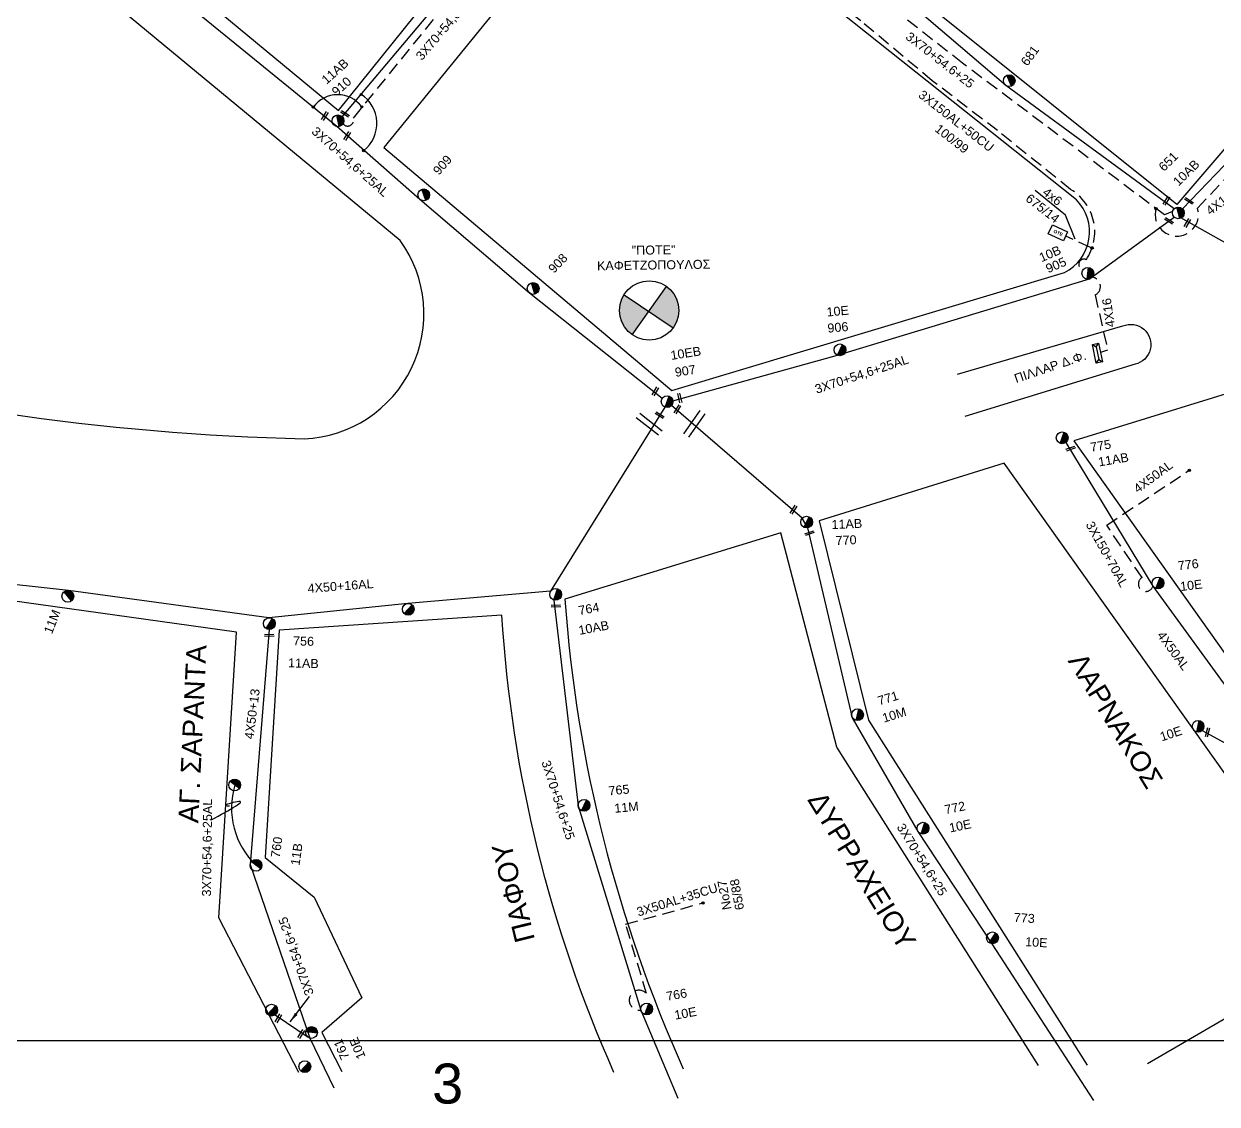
# Model space of a CAD drawing. Header units: millimetres. Extents: x 745 to 5694, y 762 to 3401.
# Drawn here: x 2430.6 to 2669.6, y 765.6 to 981.9 of the extents above; entities that cross this region are included whole.
import ezdxf

# ---------------------------------------------------------------- set-up
doc = ezdxf.new("R2010")
doc.units = ezdxf.units.MM
doc.linetypes.add('DASHED', pattern=[19.05, 12.7, -6.35])
for name, color, linetype in [('Pillar OTE', 7, 'Continuous'), ('Άγνωστα', 7, 'Continuous'), ('Γυμνά εναέρια ΧΤ (3Φ)   4x16AL', 7, 'Continuous'), ('Γυμνά εναέρια ΧΤ (3Φ)   4x50CU', 7, 'Continuous'), ('Γυμνά εναέρια ΧΤ και ΦΟΠ (3Φ)   4x50+16AL', 7, 'Continuous'), ('Εναέρια παροχή ΧΤ 4x16', 7, 'SYN_LINE'), ('Επιγραφές - Σχήματα', 7, 'Continuous'), ('Καλώδια ΧΤ   3x150+70AL', 7, 'DASHED'), ('Καλώδια ΧΤ   3x150AL+50CU', 7, 'DASHED'), ('Μηχανική τομή', 7, 'Continuous'), ('Στύλος ΦΜ', 7, 'Continuous'), ('Στύλος ΦΜ @ 1', 7, 'Continuous'), ('Συνδέσεις', 7, 'Continuous'), ('Συνεστραμμένα ΧΤ   3x70+54.6+25 AL', 7, 'SYN_LINE'), ('Τομή', 7, 'Continuous'), ('Υποσταθμός πόλεως', 7, 'Continuous'), ('Υπόβαθρο ΔΕΗ', 7, 'Continuous'), ('Υπόγεια καλώδια Παροχών ΧΤ   4x16CU', 7, 'DASHED'), ('Υπόγεια καλώδια Παροχών ΧΤ   4x50AL', 7, 'DASHED'), ('Υπόγεια καλώδια Παροχών ΧΤ   4x6', 7, 'DASHED')]:
    doc.layers.add(name, color=color, linetype=linetype)
doc.styles.add('arial', font='arial.ttf')
doc.styles.get("Standard").update_dxf_attribs({"font": 'arial.ttf'})
doc.linetypes.add('SYN_LINE', pattern='A,0.5,-0.0001,["/\\/\\/\\/",Standard,S=0.1,R=0,X=0,Y=-0.05],-0.25', length=0.7501)
doc.dimstyles.new('ISO-25', dxfattribs={"dimtxt": 2.5, "dimasz": 2.5, "dimexe": 1.25, "dimexo": 0.625, "dimtad": 1, "dimtxsty": 'Standard', "dimcen": 2.5, "dimadec": 0, "dimazin": 0, "dimtfac": 1, "dimtmove": 0, "dimatfit": 3, "dimfxl": 1, "dimarcsym": 0})

# ---------------------------------------------------------------- blocks, each defined once
blk = doc.blocks.new('ΥΠΑΡΧΩΝ ΤΣΙΜΕΝΤΕΝΙΟΣ ΣΤΥΛΟΣ')
at = {"layer": 'Στύλος ΦΜ'}
blk.add_hatch(color=256, dxfattribs=at).paths.add_polyline_path([(-1.29, -2.28, 0.574793), (2.62, 0, 0.268822), (1.3, 2.27)])
blk.add_line((-1.29, -2.28), (1.3, 2.27), dxfattribs=at)
blk.add_circle((0, 0), 2.62, dxfattribs=at)
at = {"layer": 'Στύλος ΦΜ', "flags": 4}
for tag, p in [('ΑΡΙΘΜΟΣ', (-4.68, 8.05)), ('ΤΥΠΟΣ', (-4.91, 3.03))]:
    blk.add_attdef(tag, p, '', height=4, dxfattribs=at)
blk = doc.blocks.new('ΜΗΧΑΝΙΚΗ ΤΟΜΗ')
at = {"layer": 'Μηχανική τομή', "ltscale": 40}
for p, q in [((-1.89, 0.78), (1.89, 0.78)), ((1.89, 0), (-1.89, 0))]:
    blk.add_line(p, q, dxfattribs=at)
blk = doc.blocks.new('_ΣΥΝΔΕΣΗ')
at = {"layer": 'Συνδέσεις', "linetype": 'SYN_LINE', "ltscale": 40}
blk.add_hatch(color=256, dxfattribs=at).paths.add_polyline_path([(0.5, -0.01, 1), (-0.5, -0.01, 1)])
at = {"layer": 'Συνδέσεις'}
blk.add_circle((0, -0.01), 0.5, dxfattribs=at)
blk = doc.blocks.new('ΤΟΜΗ')
at = {"layer": 'Τομή', "ltscale": 40}
for p, q in [((-5.68, 0), (5.68, 0)), ((5.68, -2.33), (-5.68, -2.33))]:
    blk.add_line(p, q, dxfattribs=at)
blk = doc.blocks.new('ΥΠΟΣΤΑΘΜΟΣ ΠΟΛΕΩΣ')
at = {"layer": 'Υποσταθμός πόλεως', "linetype": 'Continuous', "ltscale": 40}
blk.add_lwpolyline([(-8.6, 2.8), (8.6, 2.8), (8.6, -2.8), (-8.6, -2.8)], close=True, dxfattribs=at)
for points in [[(-5.8, 0), (-8.6, 2.8)], [(5.8, 0), (8.6, 2.8)], [(-8.6, -2.8), (-5.8, 0)], [(-5.8, 0), (5.8, 0)], [(8.6, -2.8), (5.8, 0)]]:
    blk.add_lwpolyline(points, dxfattribs=at)
at = {"layer": 'Υποσταθμός πόλεως', "linetype": 'SYN_LINE', "ltscale": 40, "flags": 1}
for tag, p in [('ΜΕΤΑΣΧΗΜΑΤΙΣΜΟΣ', (10.6, 2.4)), ('ΙΣΧΥΣ', (10.6, -0.4)), ('ΑΡΙΘΜΟΣ', (10.7, -3.1))]:
    blk.add_attdef(tag, p, '', height=1.8, dxfattribs=at)
blk = doc.blocks.new('PILLAR ΟΤΕ')
at = {"layer": 'Pillar OTE', "ltscale": 40}
blk.add_lwpolyline([(-3.31, 2.02), (3.39, 2.02), (3.39, -1.99), (-3.31, -1.99)], close=True, dxfattribs=at)
at = {"layer": 'Pillar OTE', "insert": (-1.81, 0.71), "char_height": 1.3575, "width": 109.961, "attachment_point": 1}
blk.add_mtext('{\\fArial|b1|i0|c161|p34;OTE}', dxfattribs=at)
blk = doc.blocks.new('TSONTA XT1')
at = {"ltscale": 40}
h = blk.add_hatch(color=256, dxfattribs=at)
h.dxf.hatch_style = 1
h.paths.add_polyline_path([(595.96, 2487.66), (597.07, 2488.77), (595.96, 2489.87), (594.85, 2488.77)])
blk.add_lwpolyline([(594.85, 2488.77), (595.96, 2489.87), (597.07, 2488.77), (595.96, 2487.66)], close=True, dxfattribs=at)

msp = doc.modelspace()

# ---------------------------------------------------------------- hatches: boundary and pattern name
at = {"layer": 'Επιγραφές - Σχήματα'}
h = msp.add_hatch(color=1, dxfattribs=at)
h.paths.add_polyline_path([(2559.34, 929.32), (2555.78, 924.32), (2560.64, 921.04, 0.158648), (2561.77, 924.53, 0.239646)])
h.paths.add_polyline_path([(2555.78, 924.32), (2550.83, 927.67, 0.140748), (2549.92, 924.53, 0.245453), (2552.47, 919.66)])

# ---------------------------------------------------------------- linework, layer by layer
at = {"layer": 'Άγνωστα', "color": 133, "linetype": 'DASHED', "ltscale": 0.2}
msp.add_lwpolyline([(2643.38, 934.68, 0.432403), (2640.27, 948.74), (2625.62, 960.53), (2612.55, 970.5), (2598.24, 982.51), (2585.48, 992.15, -0.835236), (2581.04, 995.9), (2563.06, 1010.49, -1.300809), (2557.89, 1014.58)], format="xyb", dxfattribs=at)
at = {"layer": 'Άγνωστα', "color": 173, "linetype": 'SYN_LINE', "ltscale": 20}
msp.add_lwpolyline([(2493.31, 961.34), (2463.16, 985.85), (2437.84, 1007.89), (2437.79, 1007.93)], dxfattribs=at)
at = {"layer": 'Άγνωστα', "color": 6, "linetype": 'SYN_LINE', "ltscale": 20}
msp.add_lwpolyline([(2661.02, 944.9), (2627.27, 969.58), (2602.8, 990.51)], dxfattribs=at)
at = {"layer": 'Άγνωστα', "color": 1, "linetype": 'SYN_LINE', "ltscale": 20}
msp.add_lwpolyline([(2558.42, 906.87), (2531.89, 928.01), (2509.94, 946.77), (2493.31, 961.34)], dxfattribs=at)
at = {"layer": 'Άγνωστα', "color": 133, "linetype": 'DASHED', "ltscale": 0.2}
msp.add_lwpolyline([(2645.19, 927.63), (2647.68, 916.57), (2646.22, 916.11)], dxfattribs=at)
at = {"layer": 'Άγνωστα', "color": 62, "linetype": 'Continuous', "ltscale": 0.2}
msp.add_lwpolyline([(2639.33, 898.12), (2656.76, 869.35), (2685.12, 830.39), (2706.22, 801.24), (2715.27, 791.53)], dxfattribs=at)
at = {"layer": 'Άγνωστα', "color": 6, "linetype": 'SYN_LINE', "ltscale": 8}
msp.add_lwpolyline([(2480.95, 783.54), (2487.56, 779.02)], dxfattribs=at)
at = {"layer": 'Άγνωστα', "color": 133, "linetype": 'DASHED', "ltscale": 0.2}
msp.add_arc((2642.9, 933.79), 1.01, 61.6532, 266.9979, dxfattribs=at)
at = {"layer": 'Γυμνά εναέρια ΧΤ (3Φ)   4x16AL', "color": 62, "linetype": 'Continuous', "ltscale": 0.2}
msp.add_lwpolyline([(2666.64, 840.46), (2685.12, 830.39)], dxfattribs=at)
at = {"layer": 'Γυμνά εναέρια ΧΤ (3Φ)   4x50CU', "color": 6}
msp.add_lwpolyline([(2479.74, 860.67), (2475.94, 813.61), (2487.89, 778.86), (2492.7, 768.92)], dxfattribs=at)
at = {"layer": 'Γυμνά εναέρια ΧΤ και ΦΟΠ (3Φ)   4x50+16AL', "color": 30}
for points in [[(2559.02, 905.18), (2536.11, 868.3), (2507.49, 865.88), (2479.65, 863.01), (2439.56, 868.48), (2409.73, 871.71)], [(2536.73, 866.56), (2541.64, 825.34), (2554.2, 784.48), (2561.57, 766.81)]]:
    msp.add_lwpolyline(points, dxfattribs=at)
at = {"layer": 'Γυμνά εναέρια ΧΤ και ΦΟΠ (3Φ)   4x50+16AL', "color": 30, "linetype": 'DASHED', "ltscale": 0.2}
msp.add_lwpolyline([(2554.2, 784.48, -1.69369), (2555.34, 787.78), (2551.14, 801.67), (2566.67, 805.94)], format="xyb", dxfattribs=at)
at = {"layer": 'Επιγραφές - Σχήματα'}
msp.add_lwpolyline([(780.39, 1891.51), (3073.89, 1891.51), (3073.89, 778.3), (780.39, 778.3)], close=True, dxfattribs=at)
at = {"layer": 'Επιγραφές - Σχήματα', "color": 1}
for points in [[(2550.83, 927.67), (2560.64, 921.04)], [(2552.47, 919.66), (2559.34, 929.32)]]:
    msp.add_lwpolyline(points, dxfattribs=at)
msp.add_circle((2555.85, 924.53), 5.92, dxfattribs=at)
at = {"layer": 'Επιγραφές - Σχήματα', "ltscale": 0.2}
for centre, radius, start, end in [((2493.45, 961.66), 6.05, 36.8057, 143.8344), ((2494.39, 961.97), 6.92, 308.2933, 57.2391)]:
    msp.add_arc(centre, radius, start, end, dxfattribs=at)
at = {"layer": 'Επιγραφές - Σχήματα', "color": 133, "linetype": 'DASHED', "ltscale": 0.2}
msp.add_arc((2644.34, 929.33), 1.9, 296.5063, 81.8973, dxfattribs=at)
at = {"layer": 'Επιγραφές - Σχήματα', "ltscale": 20}
msp.add_spline([(2468.1, 822.53), (2473.31, 826.19), (2471.03, 825.42), (2471.8, 825.39)], degree=3, dxfattribs=at)
at = {"layer": 'Καλώδια ΧΤ   3x150+70AL', "color": 173, "ltscale": 0.2}
msp.add_lwpolyline([(2494.51, 961.88, 0.826445), (2496.6, 963.05), (2530.07, 1004.15), (2544.26, 1021.78), (2552.48, 1015.08)], format="xyb", dxfattribs=at)
at = {"layer": 'Καλώδια ΧΤ   3x150+70AL', "color": 85, "ltscale": 0.2}
msp.add_lwpolyline([(2660.7, 944.35), (2659.04, 943.66), (2618.6, 974.05), (2576.16, 1007.12), (2564.48, 1017.75, 0.63272), (2560.46, 1016.1, 1.536555)], format="xyb", dxfattribs=at)
at = {"layer": 'Καλώδια ΧΤ   3x150+70AL', "color": 62, "ltscale": 0.2}
msp.add_lwpolyline([(2656.76, 869.35, -1.470506), (2654.58, 871.06), (2647.49, 881.54)], format="xyb", dxfattribs=at)
at = {"layer": 'Συνεστραμμένα ΧΤ   3x70+54.6+25 AL', "color": 1, "linetype": 'SYN_LINE', "ltscale": 20}
msp.add_lwpolyline([(2494.39, 963.29), (2525.48, 1000.28), (2550.4, 1031.93)], dxfattribs=at)
at = {"layer": 'Συνεστραμμένα ΧΤ   3x70+54.6+25 AL', "color": 133, "ltscale": 20}
for points in [[(2560.61, 906.46), (2593.57, 915.57), (2644.05, 930.85), (2661, 943.23)], [(2662.27, 943.15), (2705.36, 919.01)]]:
    msp.add_lwpolyline(points, dxfattribs=at)
at = {"layer": 'Συνεστραμμένα ΧΤ   3x70+54.6+25 AL', "color": 5, "linetype": 'SYN_LINE', "ltscale": 20}
for points in [[(2587.64, 881.01), (2586.52, 882.97), (2560.33, 905.52)], [(2644.89, 766.35), (2624.54, 797.75), (2609.73, 820.24), (2596.56, 843), (2587.64, 881.01)]]:
    msp.add_lwpolyline(points, dxfattribs=at)
at = {"layer": 'Συνεστραμμένα ΧΤ   3x70+54.6+25 AL', "color": 6, "ltscale": 20}
msp.add_arc((2488.25, 825.01), 16.06, 163.7178, 226.0977, dxfattribs=at)
at = {"layer": 'Υπόβαθρο ΔΕΗ'}
msp.add_line((2505.98, 938.55), (2111.81, 1264.23), dxfattribs=at)
for points in [[(2111.81, 1264.23, 0.128529), (1975.32, 1082.38, 0.062772), (2188.67, 970.52), (2367.6, 916.24, 0.060101), (2486.77, 898.83, 0.597235), (2505.98, 938.55, 0.452783)], [(2552.05, 1017.77), (2502.67, 957.18), (2560.39, 908.48), (2639.07, 932.1, 0.505228), (2641.43, 946.67), (2552.05, 1017.77)], [(2617.63, 911.75), (2650.73, 921.42, -1.094664), (2653.17, 913.76), (2619.11, 903.3)], [(2633.84, 773.35), (2593.44, 837.07), (2582.21, 879.98), (2538.97, 866.71, 0.087702), (2562.69, 772.7, -0.098573)], [(2485.69, 771.98), (2469.63, 802.95), (2473.21, 860.1), (2409.59, 869.02, 0.050762), (2409.59, 842.09, 0.075164), (2425.46, 771.3, 6.574661)], [(2548.8, 771.96, -0.089355), (2526.36, 863.55), (2481.74, 860.52), (2478.94, 815), (2488.73, 807.04), (2498.29, 786.89), (2490.3, 779.97), (2494.28, 772.14)]]:
    msp.add_lwpolyline(points, format="xyb", dxfattribs=at)
for points in [[(2681.56, 1071.92), (2733.84, 1030.1), (2661.55, 945.77), (2611, 986.21), (2681.56, 1071.92)], [(2489.37, 1068.44), (2439.14, 1009.66), (2493.64, 964.58), (2542.35, 1025.17), (2489.37, 1068.44)], [(2639.25, 943.62), (2633.15, 948.55)], [(2772.17, 840.8), (2682.9, 911.38), (2640.93, 898.46), (2707.92, 804.09), (2772.17, 840.8)], [(2655.66, 773.8), (2695.83, 797.12), (2626.94, 893.99), (2589.89, 882.43), (2599.81, 842.53), (2643.61, 773.41)]]:
    msp.add_lwpolyline(points, dxfattribs=at)
at = {"layer": 'Υπόγεια καλώδια Παροχών ΧΤ   4x16CU', "color": 85, "ltscale": 0.2}
msp.add_lwpolyline([(2657.37, 944.91, 1.33205), (2665.69, 945), (2678.33, 958.39)], format="xyb", dxfattribs=at)
at = {"layer": 'Υπόγεια καλώδια Παροχών ΧΤ   4x50AL', "color": 85, "linetype": 'Continuous', "ltscale": 0.2}
msp.add_lwpolyline([(2662.68, 944.88), (2691.08, 974.38), (2718.54, 1007.47), (2742.69, 1035.68), (2761.89, 1065.5), (2779.83, 1096.88), (2804.02, 1113.91)], dxfattribs=at)
at = {"layer": 'Υπόγεια καλώδια Παροχών ΧΤ   4x50AL', "color": 62, "ltscale": 0.2}
msp.add_lwpolyline([(2647.49, 881.54), (2664.04, 892.53)], dxfattribs=at)
at = {"layer": 'Υπόγεια καλώδια Παροχών ΧΤ   4x6', "color": 133, "linetype": 'DASHED', "ltscale": 0.2}
msp.add_lwpolyline([(2644.23, 937.15), (2639.28, 939.4)], dxfattribs=at)

# ---------------------------------------------------------------- block references
at = {"layer": 'Pillar OTE', "xscale": 0.5, "yscale": 0.5, "zscale": 0.5, "rotation": 335.5301095781204}
msp.add_blockref('PILLAR ΟΤΕ', (2637.71, 940.07), dxfattribs=at)
at = {"layer": 'Μηχανική τομή'}
for p, xscale, yscale, zscale, rotation in [((2491.06, 963.36), 0.4999999999999776, 0.4999999999999776, 0.4999999999999776, 58.30558288186319), ((2494.84, 963.7), 0.4999999999999776, 0.4999999999999776, 0.4999999999999776, 328.3055828818632), ((2495.55, 959.36), 0.4999999999999776, 0.4999999999999776, 0.4999999999999776, 58.30558288186319), ((2659.32, 946.6), 0.4999999999998668, 0.4999999999998668, 0.4999999999998668, 238.5781012561424), ((2664.09, 946.61), 0.4999999999998191, 0.4999999999998191, 0.4999999999998191, 147.6069119061512), ((2660.06, 942.63), 0.4999999999998191, 0.4999999999998191, 0.4999999999998191, 147.6069119061512), ((2663.47, 942.15), 0.4999999999998668, 0.4999999999998668, 0.4999999999998668, 238.5781012561424), ((2556.92, 908.46), 0.499999999999813, 0.499999999999813, 0.499999999999813, 238.3235298006244), ((2561.79, 906.96), 0.4999999999999096, 0.4999999999999096, 0.4999999999999096, 283.3188416845049), ((2557.84, 903.41), 0.5000000000000059, 0.5000000000000059, 0.5000000000000059, 328.3142980537207), ((2561.33, 904.85), 0.499999999999813, 0.499999999999813, 0.499999999999813, 238.3235298006244), ((2640.21, 897.06), 0.4999999999998017, 0.4999999999998017, 0.4999999999998017, 199.3371950725255), ((2584.61, 884.73), 0.499999999999813, 0.499999999999813, 0.499999999999813, 238.3235298006244), ((2587.91, 880.13), 0.4999999999997983, 0.4999999999997983, 0.4999999999997983, 199.3371950725256), ((2537.18, 865.16), 0.4999999999999796, 0.4999999999999796, 0.4999999999999796, 1.999860408495981), ((2479.76, 859.29), 0.4999999999999796, 0.4999999999999796, 0.4999999999999796, 1.999860408495981), ((2667.5, 840.12), 0.499999999999773, 0.499999999999773, 0.499999999999773, 255.6428122239233), ((2481.74, 782.69), 0.4999999999999776, 0.4999999999999776, 0.4999999999999776, 58.30558288186319), ((2486.33, 779.6), 0.4999999999999776, 0.4999999999999776, 0.4999999999999776, 58.30558288186319)]:
    msp.add_blockref('ΜΗΧΑΝΙΚΗ ΤΟΜΗ', p, dxfattribs=dict(at, xscale=xscale, yscale=yscale, zscale=zscale, rotation=rotation))
at = {"layer": 'Στύλος ΦΜ @ 1', "ltscale": 40}
ref = msp.add_blockref('ΥΠΑΡΧΩΝ ΤΣΙΜΕΝΤΕΝΙΟΣ ΣΤΥΛΟΣ', (2627.97, 970.53), dxfattribs=dict(at, xscale=0.4499999999995205, yscale=0.4499999999995205, zscale=0.4499999999995205, rotation=53.54326288923859))
ref.add_attrib('ΤΥΠΟΣ', '681', (2631.59, 973.32), dxfattribs={"layer": 'Στύλος ΦΜ', "height": 1.8, "rotation": 53.5433, "flags": 4})
ref = msp.add_blockref('ΥΠΑΡΧΩΝ ΤΣΙΜΕΝΤΕΝΙΟΣ ΣΤΥΛΟΣ', (2493.51, 962.5), dxfattribs=dict(at, xscale=0.4499999999996719, yscale=0.4499999999996719, zscale=0.4499999999996719, rotation=41.61503855429992))
ref.add_attrib('ΤΥΠΟΣ', '11AB', (2491.22, 969.69), dxfattribs={"layer": 'Στύλος ΦΜ', "height": 1.8, "rotation": 41.615, "flags": 4})
ref.add_attrib('ΑΡΙΘΜΟΣ', '910', (2493.25, 967.33), dxfattribs={"layer": 'Στύλος ΦΜ', "height": 1.8, "rotation": 41.615, "flags": 4})
ref = msp.add_blockref('ΥΠΑΡΧΩΝ ΤΣΙΜΕΝΤΕΝΙΟΣ ΣΤΥΛΟΣ', (2661.84, 944.06), dxfattribs=dict(at, xscale=0.4499999999996417, yscale=0.4499999999996417, zscale=0.4499999999996417, rotation=44.4456575769897))
ref.add_attrib('ΤΥΠΟΣ', '10AB', (2661.86, 949.3), dxfattribs={"layer": 'Στύλος ΦΜ', "height": 1.8, "rotation": 44.4457, "flags": 4})
ref.add_attrib('ΑΡΙΘΜΟΣ', '651', (2658.97, 952.24), dxfattribs={"layer": 'Στύλος ΦΜ', "height": 1.8, "rotation": 44.4457, "flags": 4})
ref = msp.add_blockref('ΥΠΑΡΧΩΝ ΤΣΙΜΕΝΤΕΝΙΟΣ ΣΤΥΛΟΣ', (2510.7, 947.67), dxfattribs=dict(at, xscale=0.4499999999996024, yscale=0.4499999999996024, zscale=0.4499999999996024, rotation=48.56430941336801))
ref.add_attrib('ΤΥΠΟΣ', '909', (2513.72, 951.49), dxfattribs={"layer": 'Στύλος ΦΜ', "height": 1.8, "rotation": 48.5643, "flags": 4})
ref = msp.add_blockref('ΥΠΑΡΧΩΝ ΤΣΙΜΕΝΤΕΝΙΟΣ ΣΤΥΛΟΣ', (2643.71, 931.97), dxfattribs=dict(at, xscale=0.4499999999997343, yscale=0.4499999999997343, zscale=0.4499999999997343, rotation=23.50116637596901))
ref.add_attrib('ΤΥΠΟΣ', '10B', (2634.44, 934.17), dxfattribs={"layer": 'Στύλος ΦΜ', "height": 1.8, "rotation": 23.5012, "flags": 4})
ref.add_attrib('ΑΡΙΘΜΟΣ', '905', (2635.77, 931.96), dxfattribs={"layer": 'Στύλος ΦΜ', "height": 1.8, "rotation": 23.5012, "flags": 4})
ref = msp.add_blockref('ΥΠΑΡΧΩΝ ΤΣΙΜΕΝΤΕΝΙΟΣ ΣΤΥΛΟΣ', (2532.62, 928.93), dxfattribs=dict(at, xscale=0.4499999999995867, yscale=0.4499999999995867, zscale=0.4499999999995867, rotation=46.07768802176705))
ref.add_attrib('ΤΥΠΟΣ', '908', (2536.75, 931.85), dxfattribs={"layer": 'Στύλος ΦΜ', "height": 1.8, "rotation": 46.0777, "flags": 4})
ref = msp.add_blockref('ΥΠΑΡΧΩΝ ΤΣΙΜΕΝΤΕΝΙΟΣ ΣΤΥΛΟΣ', (2594.06, 916.64), dxfattribs=dict(at, xscale=0.4499999999997066, yscale=0.4499999999997066, zscale=0.4499999999997066, rotation=5.111264827799605))
ref.add_attrib('ΤΥΠΟΣ', '10E', (2591.46, 923.3), dxfattribs={"layer": 'Στύλος ΦΜ', "height": 1.8, "rotation": 5.1113, "flags": 4})
ref.add_attrib('ΑΡΙΘΜΟΣ', '906', (2591.64, 920.07), dxfattribs={"layer": 'Στύλος ΦΜ', "height": 1.8, "rotation": 5.1113, "flags": 4})
ref = msp.add_blockref('ΥΠΑΡΧΩΝ ΤΣΙΜΕΝΤΕΝΙΟΣ ΣΤΥΛΟΣ', (2559.44, 906.28), dxfattribs=dict(at, xscale=0.4499999999996459, yscale=0.4499999999996459, zscale=0.4499999999996459, rotation=8.827054738847757))
ref.add_attrib('ΤΥΠΟΣ', '10EB', (2560.28, 914.62), dxfattribs={"layer": 'Στύλος ΦΜ', "height": 1.8, "rotation": 8.8271, "flags": 4})
ref.add_attrib('ΑΡΙΘΜΟΣ', '907', (2561.14, 911.23), dxfattribs={"layer": 'Στύλος ΦΜ', "height": 1.8, "rotation": 8.8271, "flags": 4})
ref = msp.add_blockref('ΥΠΑΡΧΩΝ ΤΣΙΜΕΝΤΕΝΙΟΣ ΣΤΥΛΟΣ', (2638.58, 899.03), dxfattribs=dict(at, xscale=0.4499999999996349, yscale=0.4499999999996349, zscale=0.4499999999996349, rotation=9.546139154252181))
ref.add_attrib('ΤΥΠΟΣ', '775', (2644.35, 896.22), dxfattribs={"layer": 'Στύλος ΦΜ', "height": 1.8, "rotation": 9.5461, "flags": 4})
ref.add_attrib('ΑΡΙΘΜΟΣ', '11AB', (2645.95, 893.29), dxfattribs={"layer": 'Στύλος ΦΜ', "height": 1.8, "rotation": 9.5461, "flags": 4})
ref = msp.add_blockref('ΥΠΑΡΧΩΝ ΤΣΙΜΕΝΤΕΝΙΟΣ ΣΤΥΛΟΣ', (2587.38, 882.16), dxfattribs=dict(at, xscale=0.4499999999996773, yscale=0.4499999999996773, zscale=0.4499999999996773, rotation=2.684618068372159))
ref.add_attrib('ΤΥΠΟΣ', '770', (2593.24, 877.56), dxfattribs={"layer": 'Στύλος ΦΜ', "height": 1.8, "rotation": 2.6846, "flags": 4})
ref.add_attrib('ΑΡΙΘΜΟΣ', '11AB', (2592.41, 880.74), dxfattribs={"layer": 'Στύλος ΦΜ', "height": 1.8, "rotation": 2.6846, "flags": 4})
ref = msp.add_blockref('ΥΠΑΡΧΩΝ ΤΣΙΜΕΝΤΕΝΙΟΣ ΣΤΥΛΟΣ', (2657.77, 869.96), dxfattribs=dict(at, xscale=0.449999999999668, yscale=0.449999999999668, zscale=0.449999999999668, rotation=7.000986682690218))
ref.add_attrib('ΤΥΠΟΣ', '776', (2661.84, 872.5), dxfattribs={"layer": 'Στύλος ΦΜ', "height": 1.8, "rotation": 7.001, "flags": 4})
ref.add_attrib('ΑΡΙΘΜΟΣ', '10E', (2662.31, 868.35), dxfattribs={"layer": 'Στύλος ΦΜ', "height": 1.8, "rotation": 7.001, "flags": 4})
ref = msp.add_blockref('ΥΠΑΡΧΩΝ ΤΣΙΜΕΝΤΕΝΙΟΣ ΣΤΥΛΟΣ', (2439.4, 867.31), dxfattribs=dict(at, xscale=0.4499999999995929, yscale=0.4499999999995929, zscale=0.4499999999995929, rotation=68.72754824125487))
ref.add_attrib('ΤΥΠΟΣ', '11M', (2436.22, 859.62), dxfattribs={"layer": 'Στύλος ΦΜ', "height": 1.8, "rotation": 68.7275, "flags": 4})
ref = msp.add_blockref('ΥΠΑΡΧΩΝ ΤΣΙΜΕΝΤΕΝΙΟΣ ΣΤΥΛΟΣ', (2537.11, 867.68), dxfattribs=dict(at, xscale=0.4499999999996533, yscale=0.4499999999996533, zscale=0.4499999999996533, rotation=10.51526089961756))
ref.add_attrib('ΤΥΠΟΣ', '764', (2541.87, 863.54), dxfattribs={"layer": 'Στύλος ΦΜ', "height": 1.8, "rotation": 10.5153, "flags": 4})
ref.add_attrib('ΑΡΙΘΜΟΣ', '10AB', (2541.88, 859.57), dxfattribs={"layer": 'Στύλος ΦΜ', "height": 1.8, "rotation": 10.5153, "flags": 4})
for p, xscale, yscale, zscale, rotation in [((2507.59, 864.71), 0.4499999999996779, 0.4499999999996779, 0.4499999999996779, 346.8465568456768), ((2472.83, 829.52), 0.4499999999995573, 0.4499999999995573, 0.4499999999995573, 81.87788005938363), ((2480.22, 784.46), 0.4499999999996779, 0.4499999999996779, 0.4499999999996779, 346.8465568456768), ((2486.87, 773.15), 0.4499999999996779, 0.4499999999996779, 0.4499999999996779, 346.8465568456768)]:
    msp.add_blockref('ΥΠΑΡΧΩΝ ΤΣΙΜΕΝΤΕΝΙΟΣ ΣΤΥΛΟΣ', p, dxfattribs=dict(at, xscale=xscale, yscale=yscale, zscale=zscale, rotation=rotation))
ref = msp.add_blockref('ΥΠΑΡΧΩΝ ΤΣΙΜΕΝΤΕΝΙΟΣ ΣΤΥΛΟΣ', (2479.77, 861.84), dxfattribs=dict(at, xscale=0.4499999999996912, yscale=0.4499999999996912, zscale=0.4499999999996912, rotation=358.4873840778459))
ref.add_attrib('ΤΥΠΟΣ', '756', (2484.5, 857.49), dxfattribs={"layer": 'Στύλος ΦΜ', "height": 1.8, "rotation": 358.4874, "flags": 4})
ref.add_attrib('ΑΡΙΘΜΟΣ', '11AB', (2483.49, 853.09), dxfattribs={"layer": 'Στύλος ΦΜ', "height": 1.8, "rotation": 358.4874, "flags": 4})
ref = msp.add_blockref('ΥΠΑΡΧΩΝ ΤΣΙΜΕΝΤΕΝΙΟΣ ΣΤΥΛΟΣ', (2597.58, 843.59), dxfattribs=dict(at, xscale=0.449999999999658, yscale=0.449999999999658, zscale=0.449999999999658, rotation=16.89409507341278))
ref.add_attrib('ΤΥΠΟΣ', '771', (2601.94, 845.45), dxfattribs={"layer": 'Στύλος ΦΜ', "height": 1.8, "rotation": 16.8941, "flags": 4})
ref.add_attrib('ΑΡΙΘΜΟΣ', '10M', (2602.86, 842), dxfattribs={"layer": 'Στύλος ΦΜ', "height": 1.8, "rotation": 16.8941, "flags": 4})
ref = msp.add_blockref('ΥΠΑΡΧΩΝ ΤΣΙΜΕΝΤΕΝΙΟΣ ΣΤΥΛΟΣ', (2665.8, 841.28), dxfattribs=dict(at, xscale=0.4499999999996868, yscale=0.4499999999996868, zscale=0.4499999999996868, rotation=18.404366619957))
ref.add_attrib('ΤΥΠΟΣ', '10E', (2658.51, 838.25), dxfattribs={"layer": 'Στύλος ΦΜ', "height": 1.8, "rotation": 18.4044, "flags": 4})
ref = msp.add_blockref('ΥΠΑΡΧΩΝ ΤΣΙΜΕΝΤΕΝΙΟΣ ΣΤΥΛΟΣ', (2542.81, 825.45), dxfattribs=dict(at, xscale=0.4499999999996968, yscale=0.4499999999996968, zscale=0.4499999999996968, rotation=5.262976107163615))
ref.add_attrib('ΤΥΠΟΣ', '765', (2547.79, 827.45), dxfattribs={"layer": 'Στύλος ΦΜ', "height": 1.8, "rotation": 5.263, "flags": 4})
ref.add_attrib('ΑΡΙΘΜΟΣ', '11M', (2548.95, 823.95), dxfattribs={"layer": 'Στύλος ΦΜ', "height": 1.8, "rotation": 5.263, "flags": 4})
ref = msp.add_blockref('ΥΠΑΡΧΩΝ ΤΣΙΜΕΝΤΕΝΙΟΣ ΣΤΥΛΟΣ', (2610.71, 820.88), dxfattribs=dict(at, xscale=0.4499999999996861, yscale=0.4499999999996861, zscale=0.4499999999996861, rotation=11.54633050243973))
ref.add_attrib('ΤΥΠΟΣ', '772', (2615.21, 823.67), dxfattribs={"layer": 'Στύλος ΦΜ', "height": 1.8, "rotation": 11.5463, "flags": 4})
ref.add_attrib('ΑΡΙΘΜΟΣ', '10E', (2616.13, 820.02), dxfattribs={"layer": 'Στύλος ΦΜ', "height": 1.8, "rotation": 11.5463, "flags": 4})
ref = msp.add_blockref('ΥΠΑΡΧΩΝ ΤΣΙΜΕΝΤΕΝΙΟΣ ΣΤΥΛΟΣ', (2477.11, 813.44), dxfattribs=dict(at, xscale=0.4499999999995573, yscale=0.4499999999995573, zscale=0.4499999999995573, rotation=81.87788005938363))
ref.add_attrib('ΤΥΠΟΣ', '760', (2481.82, 814.87), dxfattribs={"layer": 'Στύλος ΦΜ', "height": 1.8, "rotation": 81.8779, "flags": 4})
ref.add_attrib('ΑΡΙΘΜΟΣ', '11B', (2485.8, 813.32), dxfattribs={"layer": 'Στύλος ΦΜ', "height": 1.8, "rotation": 81.8779, "flags": 4})
ref = msp.add_blockref('ΥΠΑΡΧΩΝ ΤΣΙΜΕΝΤΕΝΙΟΣ ΣΤΥΛΟΣ', (2624.61, 798.93), dxfattribs=dict(at, xscale=0.4499999999996919, yscale=0.4499999999996919, zscale=0.4499999999996919, rotation=356.5475103395297))
ref.add_attrib('ΤΥΠΟΣ', '773', (2628.84, 802.13), dxfattribs={"layer": 'Στύλος ΦΜ', "height": 1.8, "rotation": 356.5475, "flags": 4})
ref.add_attrib('ΑΡΙΘΜΟΣ', '10E', (2631.12, 797.28), dxfattribs={"layer": 'Στύλος ΦΜ', "height": 1.8, "rotation": 356.5475, "flags": 4})
ref = msp.add_blockref('ΥΠΑΡΧΩΝ ΤΣΙΜΕΝΤΕΝΙΟΣ ΣΤΥΛΟΣ', (2555.36, 784.69), dxfattribs=dict(at, xscale=0.4499999999996513, yscale=0.4499999999996513, zscale=0.4499999999996513, rotation=10.39874270783796))
ref.add_attrib('ΤΥΠΟΣ', '766', (2559.44, 786.3), dxfattribs={"layer": 'Στύλος ΦΜ', "height": 1.8, "rotation": 10.3987, "flags": 4})
ref.add_attrib('ΑΡΙΘΜΟΣ', '10E', (2561.08, 782.54), dxfattribs={"layer": 'Στύλος ΦΜ', "height": 1.8, "rotation": 10.3987, "flags": 4})
ref = msp.add_blockref('ΥΠΑΡΧΩΝ ΤΣΙΜΕΝΤΕΝΙΟΣ ΣΤΥΛΟΣ', (2488.22, 779.99), dxfattribs=dict(at, xscale=0.4499999999998009, yscale=0.4499999999998009, zscale=0.4499999999998009, rotation=112.5711144971377))
ref.add_attrib('ΤΥΠΟΣ', '761', (2495.85, 774.97), dxfattribs={"layer": 'Στύλος ΦΜ', "height": 1.8, "rotation": 112.5711, "flags": 4})
ref.add_attrib('ΑΡΙΘΜΟΣ', '10E', (2499.1, 775.11), dxfattribs={"layer": 'Στύλος ΦΜ', "height": 1.8, "rotation": 112.5711, "flags": 4})
at = {"layer": 'Συνδέσεις', "xscale": 0.4499999999998181, "yscale": 0.4499999999998181, "zscale": 0.4499999999998181}
for p in [(2498.16, 967.77), (2488.57, 965.24), (2498.29, 965.29), (2498.68, 956.54), (2657.37, 944.92), (2664.05, 892.54), (2566.62, 805.93)]:
    msp.add_blockref('_ΣΥΝΔΕΣΗ', p, dxfattribs=at)
at = {"layer": 'Συνδέσεις', "xscale": 0.3075184835441075, "yscale": 0.3075184835441075, "zscale": 0.3075184835441075, "rotation": 340.3647589534169}
msp.add_blockref('TSONTA XT1', (2214.76, 277.78), dxfattribs=at)
at = {"layer": 'Τομή'}
for p, xscale, yscale, zscale, rotation in [((2556.22, 902.2), 0.4999999999996701, 0.4999999999996701, 0.4999999999996701, 322.0387637772401), ((2564.43, 902.15), 0.4999999999996996, 0.4999999999996996, 0.4999999999996996, 54.85485218179211)]:
    msp.add_blockref('ΤΟΜΗ', p, dxfattribs=dict(at, xscale=xscale, yscale=yscale, zscale=zscale, rotation=rotation))
at = {"layer": 'Υποσταθμός πόλεως', "xscale": 0.2226495703942592, "yscale": 0.2226495703942592, "zscale": 0.2226495703942592, "rotation": 281.8042238281191}
msp.add_blockref('ΥΠΟΣΤΑΘΜΟΣ ΠΟΛΕΩΣ', (2645.63, 915.99), dxfattribs=at)

# ---------------------------------------------------------------- texts
at = {"layer": 'Άγνωστα', "char_height": 1.8, "attachment_point": 1, "style": 'arial'}
for s, insert, width, rotation in [('3X70+54,6+25AL', (2508.94, 975.62), 19.229, 49.4418), ('3X70+54,6+25AL', (2489.26, 961.48), 19.229, 318.4503), ('4X50AL', (2658.94, 860.55), 19.229, 306.3514), ('4X50+13', (2474.78, 838.84), 69.1904, 82.6383), ('3X70+54,6+25', (2535.97, 834.67), 19.229, 287.7552), ('3X70+54,6+25AL', (2466.28, 807.22), 19.229, 89.3034), ('3X50AL+35CU', (2553.15, 804.9), 19.229, 17.3091), ('3X70+54,6+25', (2487.02, 787.16), 19.229, 109.4503)]:
    msp.add_mtext(s, dxfattribs=dict(at, insert=insert, width=width, rotation=rotation))
at = {"layer": 'Γυμνά εναέρια ΧΤ και ΦΟΠ (3Φ)   4x50+16AL', "insert": (2487.38, 869.77), "char_height": 1.8, "width": 21.132, "attachment_point": 1, "rotation": 4.2629, "style": 'arial'}
msp.add_mtext('4X50+16AL', dxfattribs=at)
at = {"layer": 'Εναέρια παροχή ΧΤ 4x16', "insert": (2647.37, 921.04), "char_height": 1.8, "width": 69.1904, "attachment_point": 1, "rotation": 98.2731, "style": 'arial'}
msp.add_mtext('4X16', dxfattribs=at)
at = {"layer": 'Επιγραφές - Σχήματα', "color": 1, "insert": (2545.35, 937.37), "char_height": 1.8, "width": 19.229, "attachment_point": 1, "rotation": 0.8091, "style": 'arial'}
msp.add_mtext('          "ΠΟΤΕ"\\PΚΑΦΕΤΖΟΠΟΥΛΟΣ', dxfattribs=at)
at = {"layer": 'Επιγραφές - Σχήματα', "attachment_point": 1, "style": 'arial'}
for s, insert, char_height, width, rotation in [('ΠΙΛΛΑΡ Δ.Φ.', (2628.77, 911.68), 1.8, 19.229, 18.6322), ('ΑΓ. ΣΑΡΑΝΤΑ', (2461.54, 822.01), 4, 69.1904, 87.3404), ('ΛΑΡΝΑΚΟΣ', (2643.03, 856.48), 4, 69.1904, 301.5317), ('ΔΥΡΡΑΧΕΙΟΥ', (2590.86, 828.67), 4, 69.1904, 301.5317), ('ΠΑΦΟΥ', (2529.11, 797.63), 4, 69.1904, 103.8422), ('65/88', (2573.12, 804.35), 1.8, 19.229, 100.4294), ('Nο27', (2570.58, 804.38), 1.8, 19.229, 100.4294), ('3', (2512.36, 773.75), 8, 69.1904, 0.1115)]:
    msp.add_mtext(s, dxfattribs=dict(at, insert=insert, char_height=char_height, width=width, rotation=rotation))
at = {"layer": 'Καλώδια ΧΤ   3x150+70AL', "insert": (2644.8, 882.55), "char_height": 1.8, "width": 19.229, "attachment_point": 1, "rotation": 299.056, "style": 'arial'}
msp.add_mtext('3X150+70AL', dxfattribs=at)
at = {"layer": 'Καλώδια ΧΤ   3x150AL+50CU', "char_height": 1.8, "width": 19.229, "attachment_point": 1, "rotation": 322.1274, "style": 'arial'}
for s, insert in [('3X70+54.6+25', (2608.15, 980.44)), ('3X150AL+50CU', (2610.72, 968.78)), ('100/99', (2614.01, 961.97)), ('675/14', (2632.18, 948.03)), ('4x6', (2635.59, 949.28))]:
    msp.add_mtext(s, dxfattribs=dict(at, insert=insert))
at = {"layer": 'Συνεστραμμένα ΧΤ   3x70+54.6+25 AL', "char_height": 1.8, "width": 19.229, "attachment_point": 1, "style": 'arial'}
for s, insert, rotation in [('3X70+54,6+25AL', (2588.84, 909.56), 18.2486), ('3X70+54,6+25', (2606.88, 822.07), 301.9912)]:
    msp.add_mtext(s, dxfattribs=dict(at, insert=insert, rotation=rotation))
at = {"layer": 'Υπόγεια καλώδια Παροχών ΧΤ   4x16CU', "insert": (2667.14, 944.93), "char_height": 1.8, "width": 69.1904, "attachment_point": 1, "rotation": 37.4331, "style": 'arial'}
msp.add_mtext('4X16CU', dxfattribs=at)
at = {"layer": 'Υπόγεια καλώδια Παροχών ΧΤ   4x50AL', "insert": (2652.66, 889.33), "char_height": 1.8, "width": 69.1904, "attachment_point": 1, "rotation": 36.386, "style": 'arial'}
msp.add_mtext('4X50AL', dxfattribs=at)

# ---------------------------------------------------------------- leaders
at = {"layer": 'Επιγραφές - Σχήματα', "ltscale": 40}
for points, override in [([(2641.16, 938.8), (2639.25, 943.62)], {"dimasz": 1, "dimtad": 0}), ([(2483.94, 782.12), (2487.82, 787.19)], {"dimasz": 2, "dimtad": 0})]:
    msp.add_leader(points, dimstyle='ISO-25', override=override, dxfattribs=at)

doc.saveas('drawing.dxf')
